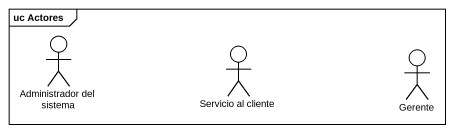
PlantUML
@startuml
mainframe uc Actores
actor "Administrador del sistema" as Administrador_del_sistema
actor "Servicio al cliente" as Servicio_al_cliente
actor Gerente
@enduml
